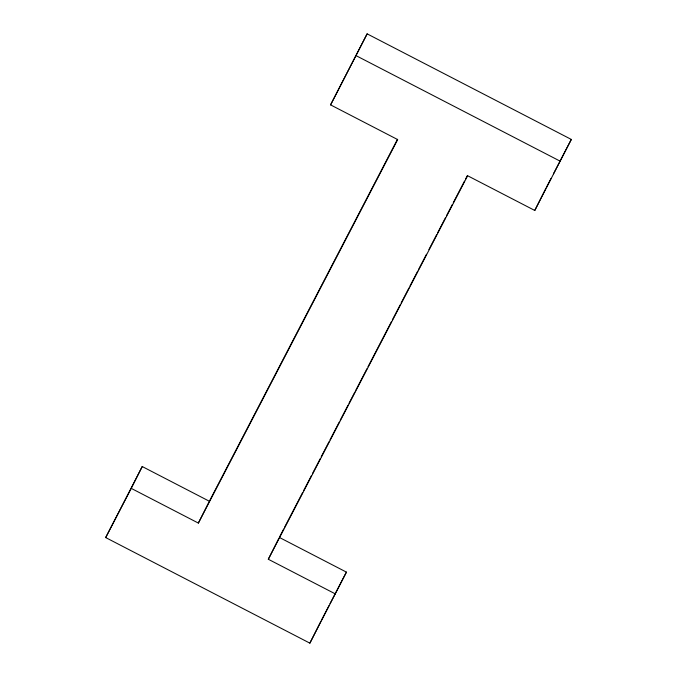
<?xml version="1.0" encoding="UTF-8"?>
<svg xmlns="http://www.w3.org/2000/svg" width="677" height="677" viewBox="0 0 677 677"><rect width="100%" height="100%" fill="white"/><g stroke="black" fill="none" stroke-linecap="round" stroke-linejoin="round"><path stroke-width="1.02" d="M283.688 528.974L279.305 537.411L346.429 572.124L309.871 643.15L105.68 537.572L142.229 466.538L209.354 501.251L198.369 523.084L131.253 488.379L142.229 466.538M198.369 523.084L397.695 139.589L330.571 104.876L367.129 33.85L571.32 139.428L534.771 210.462L467.646 175.749L268.32 559.253L335.445 593.957M330.571 104.876L367.129 33.85M268.32 559.253L278.848 538.325M309.871 643.15L320.856 621.317M534.771 210.462L545.747 188.621M105.68 537.572L131.253 488.379M209.354 501.251L397.467 139.318M284.662 527.104L302.695 492.407M303.668 490.529L311.471 475.533M312.444 473.655L320.238 458.651M321.211 456.78L329.014 441.776M329.987 439.898L339.245 422.084M340.218 420.205L348.02 405.21M348.993 403.331L354.841 392.076M355.814 390.206L367.027 368.635M368 366.765L391.391 321.753M392.364 319.882L400.166 304.878M401.139 303L408.933 287.996M409.915 286.126L417.709 271.122M418.682 269.243L426.485 254.247M428.922 249.559L436.716 234.555M437.689 232.676L445.491 217.672M446.465 215.802L452.312 204.547M453.285 202.677L464.498 181.106M465.471 179.236L467.418 175.478M321.338 620.386L329.056 605.534M330.021 603.681L346.429 572.124M546.229 187.698L551.053 178.415M553.473 173.769L571.32 139.428M356.144 55.683L560.336 161.27"/></g></svg>
